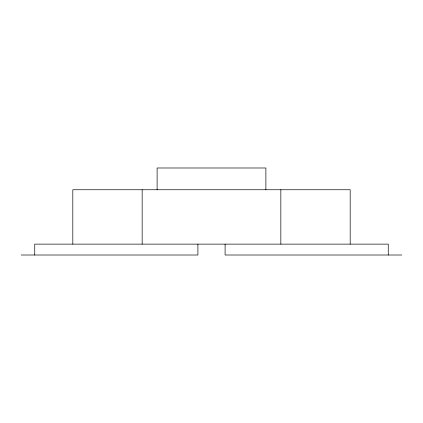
<?xml version="1.0" encoding="UTF-8"?>
<svg xmlns="http://www.w3.org/2000/svg" width="423" height="423" viewBox="0 0 423 423"><rect width="100%" height="100%" fill="white"/><g stroke="black" fill="none" stroke-linecap="round" stroke-linejoin="round"><path stroke-width="0.63" d="M21.15 255.011L197.906 255.011L197.906 244.129M401.85 255.011L225.094 255.011L225.094 244.129M388.256 255.011L388.256 244.129L34.744 244.129L34.744 255.011M350.186 244.129L350.186 189.747L72.814 189.747L72.814 244.129M280.84 189.747L280.84 244.129M265.887 189.747L265.887 167.989L157.113 167.989L157.113 189.747M142.16 189.747L142.16 244.129"/></g></svg>
